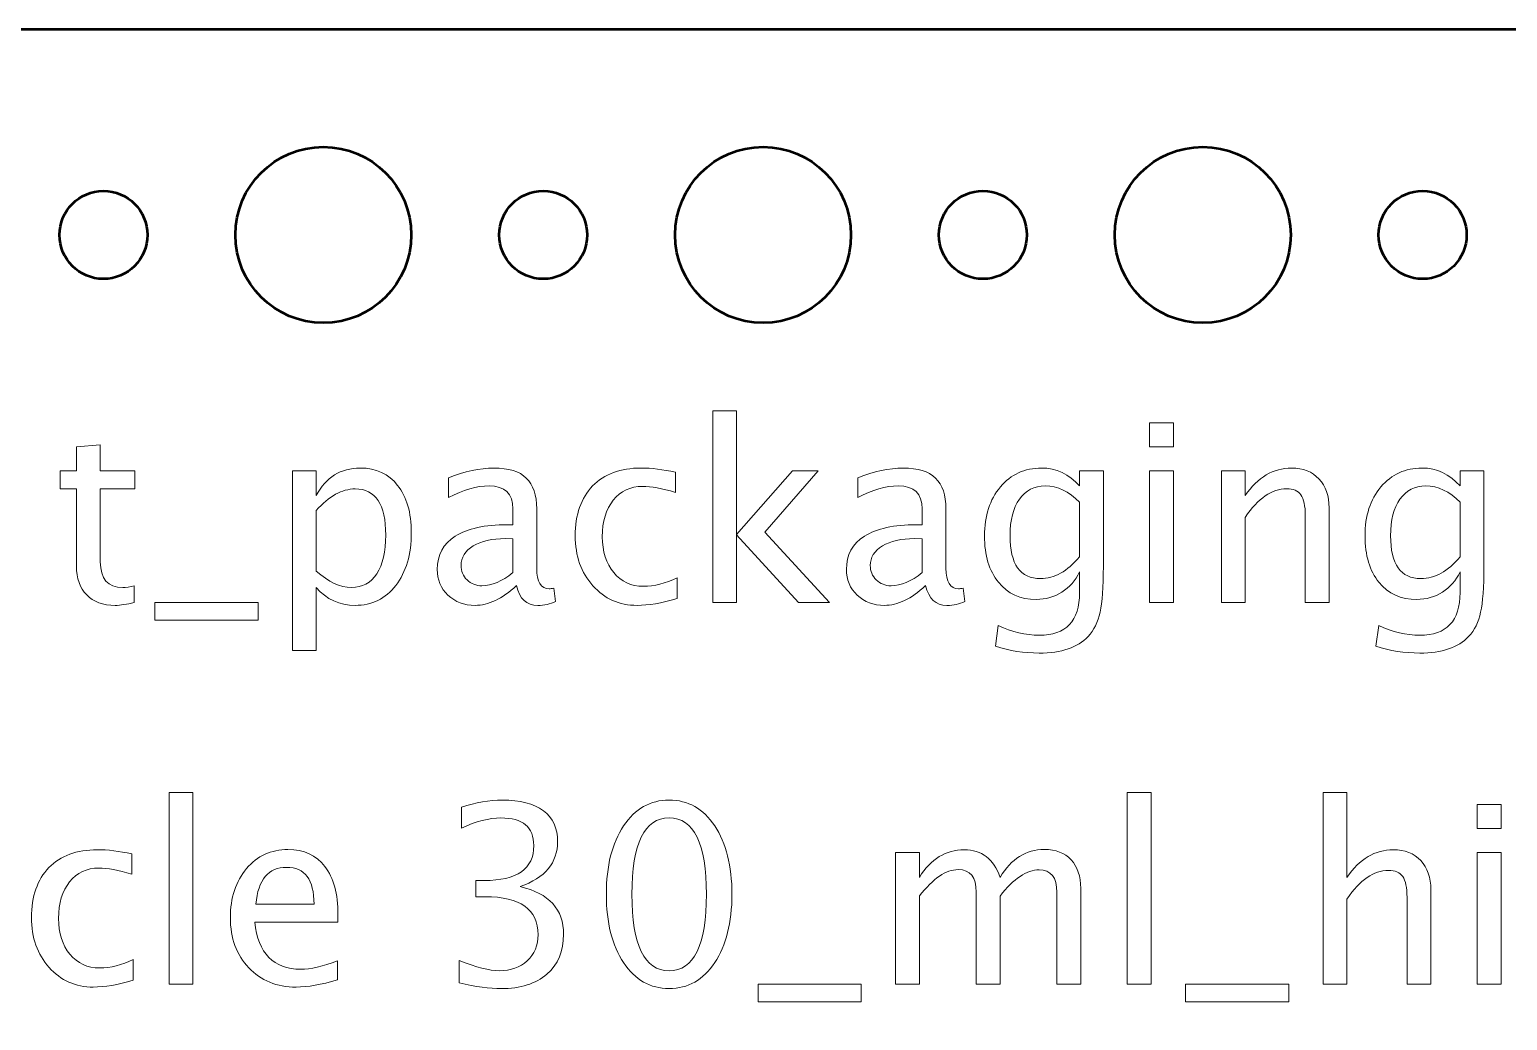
# Model space of a CAD drawing. Header units: centimetres. Extents: x -57 to 41, y -60 to 58.
# Drawn here: x -46.75 to -41.71, y 23.57 to 26.95 of the extents above; entities that cross this region are included whole.
import ezdxf

# ---------------------------------------------------------------- set-up
doc = ezdxf.new("R2010")
doc.units = ezdxf.units.CM
doc.header["$MEASUREMENT"] = 0
doc.layers.add('Layer 1', color=7, linetype='Continuous')

msp = doc.modelspace()

# ---------------------------------------------------------------- linework, layer by layer
at = {"layer": 'Layer 1', "lineweight": 53}
for points, knots in [([(-55.45, -2.45), (-55.45, -2.45), (-55.45, 26.45), (-55.45, 26.45), (-55.45, 26.45), (-55.45, 26.72614), (-55.22614, 26.95), (-54.95, 26.95), (-54.95, 26.95), (-54.95, 26.95), (-35.05, 26.95), (-35.05, 26.95), (-35.05, 26.95), (-34.77386, 26.95), (-34.55, 26.72614), (-34.55, 26.45), (-34.55, 26.45), (-34.55, 26.45), (-34.55, -2.45), (-34.55, -2.45), (-34.55, -2.45), (-34.55, -2.72614), (-34.77386, -2.95), (-35.05, -2.95), (-35.05, -2.95), (-35.05, -2.95), (-54.95, -2.95), (-54.95, -2.95), (-54.95, -2.95), (-55.22614, -2.95), (-55.45, -2.72614), (-55.45, -2.45)], [0, 0, 0, 0, 0.1111111, 0.1111111, 0.1111111, 0.1111111, 0.2222222, 0.2222222, 0.2222222, 0.2222222, 0.3333333, 0.3333333, 0.3333333, 0.3333333, 0.4444444, 0.4444444, 0.4444444, 0.4444444, 0.5555556, 0.5555556, 0.5555556, 0.5555556, 0.6666667, 0.6666667, 0.6666667, 0.6666667, 0.7777778, 0.7777778, 0.7777778, 0.7777778, 1, 1, 1, 1]), ([(-45.45, 26.25), (-45.45, 26.41569), (-45.58431, 26.55), (-45.75, 26.55), (-45.75, 26.55), (-45.91569, 26.55), (-46.05, 26.41569), (-46.05, 26.25), (-46.05, 26.25), (-46.05, 26.08431), (-45.91569, 25.95), (-45.75, 25.95), (-45.75, 25.95), (-45.58431, 25.95), (-45.45, 26.08431), (-45.45, 26.25)], [0, 0, 0, 0, 0.2, 0.2, 0.2, 0.2, 0.4, 0.4, 0.4, 0.4, 0.6, 0.6, 0.6, 0.6, 1, 1, 1, 1]), ([(-43.95, 26.25), (-43.95, 26.41569), (-44.08431, 26.55), (-44.25, 26.55), (-44.25, 26.55), (-44.41569, 26.55), (-44.55, 26.41569), (-44.55, 26.25), (-44.55, 26.25), (-44.55, 26.08431), (-44.41569, 25.95), (-44.25, 25.95), (-44.25, 25.95), (-44.08431, 25.95), (-43.95, 26.08431), (-43.95, 26.25)], [0, 0, 0, 0, 0.2, 0.2, 0.2, 0.2, 0.4, 0.4, 0.4, 0.4, 0.6, 0.6, 0.6, 0.6, 1, 1, 1, 1]), ([(-42.45, 26.25), (-42.45, 26.41569), (-42.58431, 26.55), (-42.75, 26.55), (-42.75, 26.55), (-42.91569, 26.55), (-43.05, 26.41569), (-43.05, 26.25), (-43.05, 26.25), (-43.05, 26.08431), (-42.91569, 25.95), (-42.75, 25.95), (-42.75, 25.95), (-42.58431, 25.95), (-42.45, 26.08431), (-42.45, 26.25)], [0, 0, 0, 0, 0.2, 0.2, 0.2, 0.2, 0.4, 0.4, 0.4, 0.4, 0.6, 0.6, 0.6, 0.6, 1, 1, 1, 1]), ([(-46.35, 26.25), (-46.35, 26.33284), (-46.41716, 26.4), (-46.5, 26.4), (-46.5, 26.4), (-46.58284, 26.4), (-46.65, 26.33284), (-46.65, 26.25), (-46.65, 26.25), (-46.65, 26.16716), (-46.58284, 26.1), (-46.5, 26.1), (-46.5, 26.1), (-46.41716, 26.1), (-46.35, 26.16716), (-46.35, 26.25)], [0, 0, 0, 0, 0.2, 0.2, 0.2, 0.2, 0.4, 0.4, 0.4, 0.4, 0.6, 0.6, 0.6, 0.6, 1, 1, 1, 1]), ([(-44.85, 26.25), (-44.85, 26.33284), (-44.91716, 26.4), (-45, 26.4), (-45, 26.4), (-45.08284, 26.4), (-45.15, 26.33284), (-45.15, 26.25), (-45.15, 26.25), (-45.15, 26.16716), (-45.08284, 26.1), (-45, 26.1), (-45, 26.1), (-44.91716, 26.1), (-44.85, 26.16716), (-44.85, 26.25)], [0, 0, 0, 0, 0.2, 0.2, 0.2, 0.2, 0.4, 0.4, 0.4, 0.4, 0.6, 0.6, 0.6, 0.6, 1, 1, 1, 1]), ([(-43.35, 26.25), (-43.35, 26.33284), (-43.41716, 26.4), (-43.5, 26.4), (-43.5, 26.4), (-43.58284, 26.4), (-43.65, 26.33284), (-43.65, 26.25), (-43.65, 26.25), (-43.65, 26.16716), (-43.58284, 26.1), (-43.5, 26.1), (-43.5, 26.1), (-43.41716, 26.1), (-43.35, 26.16716), (-43.35, 26.25)], [0, 0, 0, 0, 0.2, 0.2, 0.2, 0.2, 0.4, 0.4, 0.4, 0.4, 0.6, 0.6, 0.6, 0.6, 1, 1, 1, 1]), ([(-41.85, 26.25), (-41.85, 26.33284), (-41.91716, 26.4), (-42, 26.4), (-42, 26.4), (-42.08284, 26.4), (-42.15, 26.33284), (-42.15, 26.25), (-42.15, 26.25), (-42.15, 26.16716), (-42.08284, 26.1), (-42, 26.1), (-42, 26.1), (-41.91716, 26.1), (-41.85, 26.16716), (-41.85, 26.25)], [0, 0, 0, 0, 0.2, 0.2, 0.2, 0.2, 0.4, 0.4, 0.4, 0.4, 0.6, 0.6, 0.6, 0.6, 1, 1, 1, 1])]:
    msp.add_open_spline(points, degree=3, knots=knots, dxfattribs=at)
at = {"layer": 'Layer 1', "color": 5, "lineweight": 9}
for points, knots in [([(-44.42144, 24.99732), (-44.42144, 24.99732), (-44.42144, 25.6501), (-44.42144, 25.6501), (-44.42144, 25.6501), (-44.42144, 25.6501), (-44.34016, 25.6501), (-44.34016, 25.6501), (-44.34016, 25.6501), (-44.34016, 25.6501), (-44.34016, 25.22832), (-44.34016, 25.22832), (-44.34016, 25.22832), (-44.34016, 25.22832), (-44.14966, 25.44606), (-44.14966, 25.44606), (-44.14966, 25.44606), (-44.14966, 25.44606), (-44.06189, 25.44606), (-44.06189, 25.44606), (-44.06189, 25.44606), (-44.06189, 25.44606), (-44.24392, 25.23665), (-44.24392, 25.23665), (-44.24392, 25.23665), (-44.24392, 25.23665), (-44.02379, 24.99732), (-44.02379, 24.99732), (-44.02379, 24.99732), (-44.02379, 24.99732), (-44.12849, 24.99732), (-44.12849, 24.99732), (-44.12849, 24.99732), (-44.12849, 24.99732), (-44.34016, 25.22747), (-44.34016, 25.22747), (-44.34016, 25.22747), (-44.34016, 25.22747), (-44.34016, 24.99732), (-44.34016, 24.99732), (-44.34016, 24.99732), (-44.34016, 24.99732), (-44.42144, 24.99732), (-44.42144, 24.99732)], [0, 0, 0, 0, 0.0833333, 0.0833333, 0.0833333, 0.0833333, 0.1666667, 0.1666667, 0.1666667, 0.1666667, 0.25, 0.25, 0.25, 0.25, 0.3333333, 0.3333333, 0.3333333, 0.3333333, 0.4166667, 0.4166667, 0.4166667, 0.4166667, 0.5, 0.5, 0.5, 0.5, 0.5833333, 0.5833333, 0.5833333, 0.5833333, 0.6666667, 0.6666667, 0.6666667, 0.6666667, 0.75, 0.75, 0.75, 0.75, 0.8333333, 0.8333333, 0.8333333, 0.8333333, 1, 1, 1, 1]), ([(-42.93116, 25.52818), (-42.93116, 25.52818), (-42.93116, 25.60946), (-42.93116, 25.60946), (-42.93116, 25.60946), (-42.93116, 25.60946), (-42.84988, 25.60946), (-42.84988, 25.60946), (-42.84988, 25.60946), (-42.84988, 25.60946), (-42.84988, 25.52818), (-42.84988, 25.52818), (-42.84988, 25.52818), (-42.84988, 25.52818), (-42.93116, 25.52818), (-42.93116, 25.52818)], [0, 0, 0, 0, 0.2, 0.2, 0.2, 0.2, 0.4, 0.4, 0.4, 0.4, 0.6, 0.6, 0.6, 0.6, 1, 1, 1, 1]), ([(-46.39475, 24.99746), (-46.41987, 24.99055), (-46.44174, 24.98716), (-46.46022, 24.98716), (-46.46022, 24.98716), (-46.50171, 24.98716), (-46.53403, 24.99901), (-46.55717, 25.02272), (-46.55717, 25.02272), (-46.58045, 25.04643), (-46.59202, 25.07931), (-46.59202, 25.1215), (-46.59202, 25.1215), (-46.59202, 25.1215), (-46.59202, 25.38509), (-46.59202, 25.38509), (-46.59202, 25.38509), (-46.59202, 25.38509), (-46.64819, 25.38509), (-46.64819, 25.38509), (-46.64819, 25.38509), (-46.64819, 25.38509), (-46.64819, 25.44606), (-46.64819, 25.44606), (-46.64819, 25.44606), (-46.64819, 25.44606), (-46.59202, 25.44606), (-46.59202, 25.44606), (-46.59202, 25.44606), (-46.59202, 25.44606), (-46.59202, 25.52719), (-46.59202, 25.52719), (-46.59202, 25.52719), (-46.59202, 25.52719), (-46.51074, 25.53496), (-46.51074, 25.53496), (-46.51074, 25.53496), (-46.51074, 25.53496), (-46.51074, 25.44606), (-46.51074, 25.44606), (-46.51074, 25.44606), (-46.51074, 25.44606), (-46.39306, 25.44606), (-46.39306, 25.44606), (-46.39306, 25.44606), (-46.39306, 25.44606), (-46.39306, 25.38509), (-46.39306, 25.38509), (-46.39306, 25.38509), (-46.39306, 25.38509), (-46.51074, 25.38509), (-46.51074, 25.38509), (-46.51074, 25.38509), (-46.51074, 25.38509), (-46.51074, 25.13617), (-46.51074, 25.13617), (-46.51074, 25.13617), (-46.51074, 25.07747), (-46.4852, 25.04812), (-46.43426, 25.04812), (-46.43426, 25.04812), (-46.42339, 25.04812), (-46.41027, 25.04995), (-46.39475, 25.05348), (-46.39475, 25.05348), (-46.39475, 25.05348), (-46.39475, 24.99746), (-46.39475, 24.99746)], [0, 0, 0, 0, 0.0555556, 0.0555556, 0.0555556, 0.0555556, 0.1111111, 0.1111111, 0.1111111, 0.1111111, 0.1666667, 0.1666667, 0.1666667, 0.1666667, 0.2222222, 0.2222222, 0.2222222, 0.2222222, 0.2777778, 0.2777778, 0.2777778, 0.2777778, 0.3333333, 0.3333333, 0.3333333, 0.3333333, 0.3888889, 0.3888889, 0.3888889, 0.3888889, 0.4444444, 0.4444444, 0.4444444, 0.4444444, 0.5, 0.5, 0.5, 0.5, 0.5555556, 0.5555556, 0.5555556, 0.5555556, 0.6111111, 0.6111111, 0.6111111, 0.6111111, 0.6666667, 0.6666667, 0.6666667, 0.6666667, 0.7222222, 0.7222222, 0.7222222, 0.7222222, 0.7777778, 0.7777778, 0.7777778, 0.7777778, 0.8333333, 0.8333333, 0.8333333, 0.8333333, 0.8888889, 0.8888889, 0.8888889, 0.8888889, 1, 1, 1, 1]), ([(-45.85542, 24.83391), (-45.85542, 24.83391), (-45.85542, 25.44606), (-45.85542, 25.44606), (-45.85542, 25.44606), (-45.85542, 25.44606), (-45.77414, 25.44606), (-45.77414, 25.44606), (-45.77414, 25.44606), (-45.77414, 25.44606), (-45.77414, 25.36125), (-45.77414, 25.36125), (-45.77414, 25.36125), (-45.74084, 25.42404), (-45.69074, 25.45537), (-45.624, 25.45537), (-45.624, 25.45537), (-45.56995, 25.45537), (-45.52748, 25.43575), (-45.49643, 25.39638), (-45.49643, 25.39638), (-45.46539, 25.35701), (-45.44986, 25.30325), (-45.44986, 25.23509), (-45.44986, 25.23509), (-45.44986, 25.16087), (-45.4675, 25.1009), (-45.50264, 25.05546), (-45.50264, 25.05546), (-45.53778, 25.00988), (-45.58406, 24.98716), (-45.64135, 24.98716), (-45.64135, 24.98716), (-45.69455, 24.98716), (-45.73886, 25.00748), (-45.77414, 25.04826), (-45.77414, 25.04826), (-45.77414, 25.04826), (-45.77414, 24.83391), (-45.77414, 24.83391), (-45.77414, 24.83391), (-45.77414, 24.83391), (-45.85542, 24.83391), (-45.85542, 24.83391)], [0, 0, 0, 0, 0.0833333, 0.0833333, 0.0833333, 0.0833333, 0.1666667, 0.1666667, 0.1666667, 0.1666667, 0.25, 0.25, 0.25, 0.25, 0.3333333, 0.3333333, 0.3333333, 0.3333333, 0.4166667, 0.4166667, 0.4166667, 0.4166667, 0.5, 0.5, 0.5, 0.5, 0.5833333, 0.5833333, 0.5833333, 0.5833333, 0.6666667, 0.6666667, 0.6666667, 0.6666667, 0.75, 0.75, 0.75, 0.75, 0.8333333, 0.8333333, 0.8333333, 0.8333333, 1, 1, 1, 1]), ([(-45.0913, 25.05447), (-45.14012, 25.0096), (-45.18711, 24.98716), (-45.23227, 24.98716), (-45.23227, 24.98716), (-45.26938, 24.98716), (-45.30028, 24.99873), (-45.3247, 25.02201), (-45.3247, 25.02201), (-45.34925, 25.0453), (-45.36153, 25.07465), (-45.36153, 25.11007), (-45.36153, 25.11007), (-45.36153, 25.15903), (-45.34092, 25.19671), (-45.29972, 25.22296), (-45.29972, 25.22296), (-45.25851, 25.2492), (-45.19939, 25.26233), (-45.12234, 25.26233), (-45.12234, 25.26233), (-45.12234, 25.26233), (-45.10329, 25.26233), (-45.10329, 25.26233), (-45.10329, 25.26233), (-45.10329, 25.26233), (-45.10329, 25.31637), (-45.10329, 25.31637), (-45.10329, 25.31637), (-45.10329, 25.36844), (-45.13039, 25.39441), (-45.18471, 25.39441), (-45.18471, 25.39441), (-45.22676, 25.39441), (-45.27277, 25.38114), (-45.32258, 25.35461), (-45.32258, 25.35461), (-45.32258, 25.35461), (-45.32258, 25.4215), (-45.32258, 25.4215), (-45.32258, 25.4215), (-45.26783, 25.44408), (-45.21618, 25.45537), (-45.16778, 25.45537), (-45.16778, 25.45537), (-45.11797, 25.45537), (-45.08114, 25.44408), (-45.05757, 25.42136), (-45.05757, 25.42136), (-45.03387, 25.39864), (-45.02201, 25.36365), (-45.02201, 25.31637), (-45.02201, 25.31637), (-45.02201, 25.31637), (-45.02201, 25.1136), (-45.02201, 25.1136), (-45.02201, 25.1136), (-45.02201, 25.06717), (-45.00776, 25.04389), (-44.97911, 25.04389), (-44.97911, 25.04389), (-44.97559, 25.04389), (-44.97036, 25.04445), (-44.96345, 25.04558), (-44.96345, 25.04558), (-44.96345, 25.04558), (-44.95766, 25.00042), (-44.95766, 25.00042), (-44.95766, 25.00042), (-44.97615, 24.99153), (-44.99647, 24.98716), (-45.01877, 24.98716), (-45.01877, 24.98716), (-45.05673, 24.98716), (-45.08086, 25.0096), (-45.0913, 25.05447)], [0, 0, 0, 0, 0.05, 0.05, 0.05, 0.05, 0.1, 0.1, 0.1, 0.1, 0.15, 0.15, 0.15, 0.15, 0.2, 0.2, 0.2, 0.2, 0.25, 0.25, 0.25, 0.25, 0.3, 0.3, 0.3, 0.3, 0.35, 0.35, 0.35, 0.35, 0.4, 0.4, 0.4, 0.4, 0.45, 0.45, 0.45, 0.45, 0.5, 0.5, 0.5, 0.5, 0.55, 0.55, 0.55, 0.55, 0.6, 0.6, 0.6, 0.6, 0.65, 0.65, 0.65, 0.65, 0.7, 0.7, 0.7, 0.7, 0.75, 0.75, 0.75, 0.75, 0.8, 0.8, 0.8, 0.8, 0.85, 0.85, 0.85, 0.85, 0.9, 0.9, 0.9, 0.9, 1, 1, 1, 1]), ([(-44.54351, 25.01087), (-44.59614, 24.99506), (-44.64158, 24.98716), (-44.67982, 24.98716), (-44.67982, 24.98716), (-44.7405, 24.98716), (-44.79073, 25.0096), (-44.83067, 25.05433), (-44.83067, 25.05433), (-44.8706, 25.0992), (-44.89064, 25.15579), (-44.89064, 25.22395), (-44.89064, 25.22395), (-44.89064, 25.29676), (-44.87088, 25.35363), (-44.83137, 25.39427), (-44.83137, 25.39427), (-44.79186, 25.43505), (-44.73669, 25.45537), (-44.66585, 25.45537), (-44.66585, 25.45537), (-44.63099, 25.45537), (-44.59177, 25.45057), (-44.54859, 25.44098), (-44.54859, 25.44098), (-44.54859, 25.44098), (-44.54859, 25.37239), (-44.54859, 25.37239), (-44.54859, 25.37239), (-44.59445, 25.38594), (-44.63184, 25.39271), (-44.66063, 25.39271), (-44.66063, 25.39271), (-44.7024, 25.39271), (-44.73584, 25.37705), (-44.76082, 25.34587), (-44.76082, 25.34587), (-44.78579, 25.31468), (-44.79835, 25.27305), (-44.79835, 25.22112), (-44.79835, 25.22112), (-44.79835, 25.17075), (-44.78537, 25.13011), (-44.75955, 25.09892), (-44.75955, 25.09892), (-44.73372, 25.06788), (-44.7, 25.05235), (-44.65809, 25.05235), (-44.65809, 25.05235), (-44.62098, 25.05235), (-44.58288, 25.06195), (-44.54351, 25.08114), (-44.54351, 25.08114), (-44.54351, 25.08114), (-44.54351, 25.01087), (-44.54351, 25.01087)], [0, 0, 0, 0, 0.0666667, 0.0666667, 0.0666667, 0.0666667, 0.1333333, 0.1333333, 0.1333333, 0.1333333, 0.2, 0.2, 0.2, 0.2, 0.2666667, 0.2666667, 0.2666667, 0.2666667, 0.3333333, 0.3333333, 0.3333333, 0.3333333, 0.4, 0.4, 0.4, 0.4, 0.4666667, 0.4666667, 0.4666667, 0.4666667, 0.5333333, 0.5333333, 0.5333333, 0.5333333, 0.6, 0.6, 0.6, 0.6, 0.6666667, 0.6666667, 0.6666667, 0.6666667, 0.7333333, 0.7333333, 0.7333333, 0.7333333, 0.8, 0.8, 0.8, 0.8, 0.8666667, 0.8666667, 0.8666667, 0.8666667, 1, 1, 1, 1]), ([(-43.69528, 25.05447), (-43.7441, 25.0096), (-43.79109, 24.98716), (-43.83625, 24.98716), (-43.83625, 24.98716), (-43.87336, 24.98716), (-43.90426, 24.99873), (-43.92868, 25.02201), (-43.92868, 25.02201), (-43.95323, 25.0453), (-43.96551, 25.07465), (-43.96551, 25.11007), (-43.96551, 25.11007), (-43.96551, 25.15903), (-43.9449, 25.19671), (-43.9037, 25.22296), (-43.9037, 25.22296), (-43.86249, 25.2492), (-43.80337, 25.26233), (-43.72632, 25.26233), (-43.72632, 25.26233), (-43.72632, 25.26233), (-43.70727, 25.26233), (-43.70727, 25.26233), (-43.70727, 25.26233), (-43.70727, 25.26233), (-43.70727, 25.31637), (-43.70727, 25.31637), (-43.70727, 25.31637), (-43.70727, 25.36844), (-43.73437, 25.39441), (-43.78869, 25.39441), (-43.78869, 25.39441), (-43.83074, 25.39441), (-43.87675, 25.38114), (-43.92656, 25.35461), (-43.92656, 25.35461), (-43.92656, 25.35461), (-43.92656, 25.4215), (-43.92656, 25.4215), (-43.92656, 25.4215), (-43.87181, 25.44408), (-43.82016, 25.45537), (-43.77176, 25.45537), (-43.77176, 25.45537), (-43.72195, 25.45537), (-43.68512, 25.44408), (-43.66155, 25.42136), (-43.66155, 25.42136), (-43.63785, 25.39864), (-43.62599, 25.36365), (-43.62599, 25.31637), (-43.62599, 25.31637), (-43.62599, 25.31637), (-43.62599, 25.1136), (-43.62599, 25.1136), (-43.62599, 25.1136), (-43.62599, 25.06717), (-43.61174, 25.04389), (-43.58309, 25.04389), (-43.58309, 25.04389), (-43.57957, 25.04389), (-43.57434, 25.04445), (-43.56743, 25.04558), (-43.56743, 25.04558), (-43.56743, 25.04558), (-43.56164, 25.00042), (-43.56164, 25.00042), (-43.56164, 25.00042), (-43.58013, 24.99153), (-43.60045, 24.98716), (-43.62275, 24.98716), (-43.62275, 24.98716), (-43.66071, 24.98716), (-43.68484, 25.0096), (-43.69528, 25.05447)], [0, 0, 0, 0, 0.05, 0.05, 0.05, 0.05, 0.1, 0.1, 0.1, 0.1, 0.15, 0.15, 0.15, 0.15, 0.2, 0.2, 0.2, 0.2, 0.25, 0.25, 0.25, 0.25, 0.3, 0.3, 0.3, 0.3, 0.35, 0.35, 0.35, 0.35, 0.4, 0.4, 0.4, 0.4, 0.45, 0.45, 0.45, 0.45, 0.5, 0.5, 0.5, 0.5, 0.55, 0.55, 0.55, 0.55, 0.6, 0.6, 0.6, 0.6, 0.65, 0.65, 0.65, 0.65, 0.7, 0.7, 0.7, 0.7, 0.75, 0.75, 0.75, 0.75, 0.8, 0.8, 0.8, 0.8, 0.85, 0.85, 0.85, 0.85, 0.9, 0.9, 0.9, 0.9, 1, 1, 1, 1]), ([(-43.45737, 24.84831), (-43.45737, 24.84831), (-43.44777, 24.91858), (-43.44777, 24.91858), (-43.44777, 24.91858), (-43.40064, 24.89657), (-43.35393, 24.88556), (-43.30779, 24.88556), (-43.30779, 24.88556), (-43.21621, 24.88556), (-43.17035, 24.9341), (-43.17035, 25.03105), (-43.17035, 25.03105), (-43.17035, 25.03105), (-43.17035, 25.1016), (-43.17035, 25.1016), (-43.17035, 25.1016), (-43.18446, 25.07183), (-43.20449, 25.04883), (-43.2306, 25.03232), (-43.2306, 25.03232), (-43.25671, 25.01581), (-43.28577, 25.00748), (-43.31781, 25.00748), (-43.31781, 25.00748), (-43.37213, 25.00748), (-43.41517, 25.02695), (-43.44692, 25.0659), (-43.44692, 25.0659), (-43.47867, 25.10485), (-43.49462, 25.15762), (-43.49462, 25.22423), (-43.49462, 25.22423), (-43.49462, 25.29238), (-43.47656, 25.34798), (-43.44043, 25.39102), (-43.44043, 25.39102), (-43.40417, 25.43392), (-43.35746, 25.45537), (-43.30003, 25.45537), (-43.30003, 25.45537), (-43.24979, 25.45537), (-43.20647, 25.43505), (-43.17035, 25.39427), (-43.17035, 25.39427), (-43.17035, 25.39427), (-43.17035, 25.44606), (-43.17035, 25.44606), (-43.17035, 25.44606), (-43.17035, 25.44606), (-43.08906, 25.44606), (-43.08906, 25.44606), (-43.08906, 25.44606), (-43.08906, 25.44606), (-43.08906, 25.1198), (-43.08906, 25.1198), (-43.08906, 25.1198), (-43.08906, 25.04967), (-43.09273, 24.99774), (-43.10007, 24.96402), (-43.10007, 24.96402), (-43.10727, 24.93029), (-43.1211, 24.90263), (-43.14114, 24.88119), (-43.14114, 24.88119), (-43.1767, 24.84351), (-43.23229, 24.8246), (-43.30779, 24.8246), (-43.30779, 24.8246), (-43.35958, 24.8246), (-43.40939, 24.8325), (-43.45737, 24.84831)], [0, 0, 0, 0, 0.0526316, 0.0526316, 0.0526316, 0.0526316, 0.1052632, 0.1052632, 0.1052632, 0.1052632, 0.1578947, 0.1578947, 0.1578947, 0.1578947, 0.2105263, 0.2105263, 0.2105263, 0.2105263, 0.2631579, 0.2631579, 0.2631579, 0.2631579, 0.3157895, 0.3157895, 0.3157895, 0.3157895, 0.3684211, 0.3684211, 0.3684211, 0.3684211, 0.4210526, 0.4210526, 0.4210526, 0.4210526, 0.4736842, 0.4736842, 0.4736842, 0.4736842, 0.5263158, 0.5263158, 0.5263158, 0.5263158, 0.5789474, 0.5789474, 0.5789474, 0.5789474, 0.6315789, 0.6315789, 0.6315789, 0.6315789, 0.6842105, 0.6842105, 0.6842105, 0.6842105, 0.7368421, 0.7368421, 0.7368421, 0.7368421, 0.7894737, 0.7894737, 0.7894737, 0.7894737, 0.8421053, 0.8421053, 0.8421053, 0.8421053, 0.8947368, 0.8947368, 0.8947368, 0.8947368, 1, 1, 1, 1]), ([(-42.93116, 24.99732), (-42.93116, 24.99732), (-42.93116, 25.44606), (-42.93116, 25.44606), (-42.93116, 25.44606), (-42.93116, 25.44606), (-42.84988, 25.44606), (-42.84988, 25.44606), (-42.84988, 25.44606), (-42.84988, 25.44606), (-42.84988, 24.99732), (-42.84988, 24.99732), (-42.84988, 24.99732), (-42.84988, 24.99732), (-42.93116, 24.99732), (-42.93116, 24.99732)], [0, 0, 0, 0, 0.2, 0.2, 0.2, 0.2, 0.4, 0.4, 0.4, 0.4, 0.6, 0.6, 0.6, 0.6, 1, 1, 1, 1]), ([(-42.68647, 24.99732), (-42.68647, 24.99732), (-42.68647, 25.44606), (-42.68647, 25.44606), (-42.68647, 25.44606), (-42.68647, 25.44606), (-42.60519, 25.44606), (-42.60519, 25.44606), (-42.60519, 25.44606), (-42.60519, 25.44606), (-42.60519, 25.36125), (-42.60519, 25.36125), (-42.60519, 25.36125), (-42.56215, 25.42404), (-42.50937, 25.45537), (-42.447, 25.45537), (-42.447, 25.45537), (-42.40777, 25.45537), (-42.37659, 25.44309), (-42.35359, 25.4184), (-42.35359, 25.4184), (-42.33059, 25.39384), (-42.31901, 25.36068), (-42.31901, 25.3192), (-42.31901, 25.3192), (-42.31901, 25.3192), (-42.31901, 24.99732), (-42.31901, 24.99732), (-42.31901, 24.99732), (-42.31901, 24.99732), (-42.4003, 24.99732), (-42.4003, 24.99732), (-42.4003, 24.99732), (-42.4003, 24.99732), (-42.4003, 25.29267), (-42.4003, 25.29267), (-42.4003, 25.29267), (-42.4003, 25.32597), (-42.40523, 25.34968), (-42.41497, 25.36379), (-42.41497, 25.36379), (-42.42485, 25.37804), (-42.44108, 25.38509), (-42.4638, 25.38509), (-42.4638, 25.38509), (-42.51375, 25.38509), (-42.56088, 25.3525), (-42.60519, 25.2873), (-42.60519, 25.2873), (-42.60519, 25.2873), (-42.60519, 24.99732), (-42.60519, 24.99732), (-42.60519, 24.99732), (-42.60519, 24.99732), (-42.68647, 24.99732), (-42.68647, 24.99732)], [0, 0, 0, 0, 0.0666667, 0.0666667, 0.0666667, 0.0666667, 0.1333333, 0.1333333, 0.1333333, 0.1333333, 0.2, 0.2, 0.2, 0.2, 0.2666667, 0.2666667, 0.2666667, 0.2666667, 0.3333333, 0.3333333, 0.3333333, 0.3333333, 0.4, 0.4, 0.4, 0.4, 0.4666667, 0.4666667, 0.4666667, 0.4666667, 0.5333333, 0.5333333, 0.5333333, 0.5333333, 0.6, 0.6, 0.6, 0.6, 0.6666667, 0.6666667, 0.6666667, 0.6666667, 0.7333333, 0.7333333, 0.7333333, 0.7333333, 0.8, 0.8, 0.8, 0.8, 0.8666667, 0.8666667, 0.8666667, 0.8666667, 1, 1, 1, 1]), ([(-42.15928, 24.84831), (-42.15928, 24.84831), (-42.14968, 24.91858), (-42.14968, 24.91858), (-42.14968, 24.91858), (-42.10255, 24.89657), (-42.05584, 24.88556), (-42.0097, 24.88556), (-42.0097, 24.88556), (-41.91812, 24.88556), (-41.87226, 24.9341), (-41.87226, 25.03105), (-41.87226, 25.03105), (-41.87226, 25.03105), (-41.87226, 25.1016), (-41.87226, 25.1016), (-41.87226, 25.1016), (-41.88637, 25.07183), (-41.9064, 25.04883), (-41.93251, 25.03232), (-41.93251, 25.03232), (-41.95862, 25.01581), (-41.98768, 25.00748), (-42.01972, 25.00748), (-42.01972, 25.00748), (-42.07404, 25.00748), (-42.11708, 25.02695), (-42.14883, 25.0659), (-42.14883, 25.0659), (-42.18058, 25.10485), (-42.19653, 25.15762), (-42.19653, 25.22423), (-42.19653, 25.22423), (-42.19653, 25.29238), (-42.17847, 25.34798), (-42.14234, 25.39102), (-42.14234, 25.39102), (-42.10608, 25.43392), (-42.05937, 25.45537), (-42.00194, 25.45537), (-42.00194, 25.45537), (-41.9517, 25.45537), (-41.90838, 25.43505), (-41.87226, 25.39427), (-41.87226, 25.39427), (-41.87226, 25.39427), (-41.87226, 25.44606), (-41.87226, 25.44606), (-41.87226, 25.44606), (-41.87226, 25.44606), (-41.79097, 25.44606), (-41.79097, 25.44606), (-41.79097, 25.44606), (-41.79097, 25.44606), (-41.79097, 25.1198), (-41.79097, 25.1198), (-41.79097, 25.1198), (-41.79097, 25.04967), (-41.79464, 24.99774), (-41.80198, 24.96402), (-41.80198, 24.96402), (-41.80918, 24.93029), (-41.82301, 24.90263), (-41.84305, 24.88119), (-41.84305, 24.88119), (-41.87861, 24.84351), (-41.9342, 24.8246), (-42.0097, 24.8246), (-42.0097, 24.8246), (-42.06149, 24.8246), (-42.1113, 24.8325), (-42.15928, 24.84831)], [0, 0, 0, 0, 0.0526316, 0.0526316, 0.0526316, 0.0526316, 0.1052632, 0.1052632, 0.1052632, 0.1052632, 0.1578947, 0.1578947, 0.1578947, 0.1578947, 0.2105263, 0.2105263, 0.2105263, 0.2105263, 0.2631579, 0.2631579, 0.2631579, 0.2631579, 0.3157895, 0.3157895, 0.3157895, 0.3157895, 0.3684211, 0.3684211, 0.3684211, 0.3684211, 0.4210526, 0.4210526, 0.4210526, 0.4210526, 0.4736842, 0.4736842, 0.4736842, 0.4736842, 0.5263158, 0.5263158, 0.5263158, 0.5263158, 0.5789474, 0.5789474, 0.5789474, 0.5789474, 0.6315789, 0.6315789, 0.6315789, 0.6315789, 0.6842105, 0.6842105, 0.6842105, 0.6842105, 0.7368421, 0.7368421, 0.7368421, 0.7368421, 0.7894737, 0.7894737, 0.7894737, 0.7894737, 0.8421053, 0.8421053, 0.8421053, 0.8421053, 0.8947368, 0.8947368, 0.8947368, 0.8947368, 1, 1, 1, 1]), ([(-45.77414, 25.10428), (-45.73223, 25.06689), (-45.69229, 25.04812), (-45.65434, 25.04812), (-45.65434, 25.04812), (-45.61694, 25.04812), (-45.58801, 25.06378), (-45.56769, 25.09497), (-45.56769, 25.09497), (-45.54723, 25.12615), (-45.53707, 25.17004), (-45.53707, 25.22677), (-45.53707, 25.22677), (-45.53707, 25.33175), (-45.57179, 25.38425), (-45.64121, 25.38425), (-45.64121, 25.38425), (-45.68665, 25.38425), (-45.73096, 25.35969), (-45.77414, 25.31045), (-45.77414, 25.31045), (-45.77414, 25.31045), (-45.77414, 25.10428), (-45.77414, 25.10428)], [0, 0, 0, 0, 0.1428571, 0.1428571, 0.1428571, 0.1428571, 0.2857143, 0.2857143, 0.2857143, 0.2857143, 0.4285714, 0.4285714, 0.4285714, 0.4285714, 0.5714286, 0.5714286, 0.5714286, 0.5714286, 0.7142857, 0.7142857, 0.7142857, 0.7142857, 1, 1, 1, 1]), ([(-43.17035, 25.15254), (-43.17035, 25.15254), (-43.17035, 25.33867), (-43.17035, 25.33867), (-43.17035, 25.33867), (-43.20619, 25.37578), (-43.24528, 25.39441), (-43.28747, 25.39441), (-43.28747, 25.39441), (-43.325, 25.39441), (-43.35435, 25.37945), (-43.37552, 25.34939), (-43.37552, 25.34939), (-43.39683, 25.31948), (-43.40741, 25.27785), (-43.40741, 25.22479), (-43.40741, 25.22479), (-43.40741, 25.12728), (-43.37284, 25.0786), (-43.30355, 25.0786), (-43.30355, 25.0786), (-43.25642, 25.0786), (-43.21197, 25.10329), (-43.17035, 25.15254)], [0, 0, 0, 0, 0.1428571, 0.1428571, 0.1428571, 0.1428571, 0.2857143, 0.2857143, 0.2857143, 0.2857143, 0.4285714, 0.4285714, 0.4285714, 0.4285714, 0.5714286, 0.5714286, 0.5714286, 0.5714286, 0.7142857, 0.7142857, 0.7142857, 0.7142857, 1, 1, 1, 1]), ([(-41.87226, 25.15254), (-41.87226, 25.15254), (-41.87226, 25.33867), (-41.87226, 25.33867), (-41.87226, 25.33867), (-41.9081, 25.37578), (-41.94719, 25.39441), (-41.98938, 25.39441), (-41.98938, 25.39441), (-42.02691, 25.39441), (-42.05626, 25.37945), (-42.07743, 25.34939), (-42.07743, 25.34939), (-42.09874, 25.31948), (-42.10932, 25.27785), (-42.10932, 25.22479), (-42.10932, 25.22479), (-42.10932, 25.12728), (-42.07475, 25.0786), (-42.00546, 25.0786), (-42.00546, 25.0786), (-41.95833, 25.0786), (-41.91388, 25.10329), (-41.87226, 25.15254)], [0, 0, 0, 0, 0.1428571, 0.1428571, 0.1428571, 0.1428571, 0.2857143, 0.2857143, 0.2857143, 0.2857143, 0.4285714, 0.4285714, 0.4285714, 0.4285714, 0.5714286, 0.5714286, 0.5714286, 0.5714286, 0.7142857, 0.7142857, 0.7142857, 0.7142857, 1, 1, 1, 1]), ([(-45.10329, 25.09878), (-45.10329, 25.09878), (-45.10329, 25.21407), (-45.10329, 25.21407), (-45.10329, 25.21407), (-45.10329, 25.21407), (-45.1294, 25.21491), (-45.1294, 25.21491), (-45.1294, 25.21491), (-45.17455, 25.21491), (-45.21096, 25.20659), (-45.23876, 25.18994), (-45.23876, 25.18994), (-45.26642, 25.17315), (-45.28025, 25.15099), (-45.28025, 25.12333), (-45.28025, 25.12333), (-45.28025, 25.104), (-45.27333, 25.08763), (-45.25964, 25.07423), (-45.25964, 25.07423), (-45.24581, 25.06082), (-45.22902, 25.05405), (-45.20913, 25.05405), (-45.20913, 25.05405), (-45.17526, 25.05405), (-45.13998, 25.069), (-45.10329, 25.09878)], [0, 0, 0, 0, 0.125, 0.125, 0.125, 0.125, 0.25, 0.25, 0.25, 0.25, 0.375, 0.375, 0.375, 0.375, 0.5, 0.5, 0.5, 0.5, 0.625, 0.625, 0.625, 0.625, 0.75, 0.75, 0.75, 0.75, 1, 1, 1, 1]), ([(-43.70727, 25.09878), (-43.70727, 25.09878), (-43.70727, 25.21407), (-43.70727, 25.21407), (-43.70727, 25.21407), (-43.70727, 25.21407), (-43.73338, 25.21491), (-43.73338, 25.21491), (-43.73338, 25.21491), (-43.77853, 25.21491), (-43.81494, 25.20659), (-43.84274, 25.18994), (-43.84274, 25.18994), (-43.8704, 25.17315), (-43.88423, 25.15099), (-43.88423, 25.12333), (-43.88423, 25.12333), (-43.88423, 25.104), (-43.87731, 25.08763), (-43.86362, 25.07423), (-43.86362, 25.07423), (-43.84979, 25.06082), (-43.833, 25.05405), (-43.81311, 25.05405), (-43.81311, 25.05405), (-43.77924, 25.05405), (-43.74396, 25.069), (-43.70727, 25.09878)], [0, 0, 0, 0, 0.125, 0.125, 0.125, 0.125, 0.25, 0.25, 0.25, 0.25, 0.375, 0.375, 0.375, 0.375, 0.5, 0.5, 0.5, 0.5, 0.625, 0.625, 0.625, 0.625, 0.75, 0.75, 0.75, 0.75, 1, 1, 1, 1]), ([(-46.32448, 24.93636), (-46.32448, 24.93636), (-46.32448, 24.99732), (-46.32448, 24.99732), (-46.32448, 24.99732), (-46.32448, 24.99732), (-45.97227, 24.99732), (-45.97227, 24.99732), (-45.97227, 24.99732), (-45.97227, 24.99732), (-45.97227, 24.93636), (-45.97227, 24.93636), (-45.97227, 24.93636), (-45.97227, 24.93636), (-46.32448, 24.93636), (-46.32448, 24.93636)], [0, 0, 0, 0, 0.2, 0.2, 0.2, 0.2, 0.4, 0.4, 0.4, 0.4, 0.6, 0.6, 0.6, 0.6, 1, 1, 1, 1]), ([(-46.27623, 23.69628), (-46.27623, 23.69628), (-46.27623, 24.34906), (-46.27623, 24.34906), (-46.27623, 24.34906), (-46.27623, 24.34906), (-46.19495, 24.34906), (-46.19495, 24.34906), (-46.19495, 24.34906), (-46.19495, 24.34906), (-46.19495, 23.69628), (-46.19495, 23.69628), (-46.19495, 23.69628), (-46.19495, 23.69628), (-46.27623, 23.69628), (-46.27623, 23.69628)], [0, 0, 0, 0, 0.2, 0.2, 0.2, 0.2, 0.4, 0.4, 0.4, 0.4, 0.6, 0.6, 0.6, 0.6, 1, 1, 1, 1]), ([(-45.28689, 23.70051), (-45.28689, 23.70051), (-45.28689, 23.77671), (-45.28689, 23.77671), (-45.28689, 23.77671), (-45.22875, 23.75357), (-45.18317, 23.742), (-45.14973, 23.742), (-45.14973, 23.742), (-45.11036, 23.742), (-45.07861, 23.75329), (-45.0542, 23.77601), (-45.0542, 23.77601), (-45.02978, 23.79873), (-45.01765, 23.82836), (-45.01765, 23.86477), (-45.01765, 23.86477), (-45.01765, 23.95113), (-45.07776, 23.99431), (-45.19799, 23.99431), (-45.19799, 23.99431), (-45.19799, 23.99431), (-45.23016, 23.99431), (-45.23016, 23.99431), (-45.23016, 23.99431), (-45.23016, 23.99431), (-45.23016, 24.04892), (-45.23016, 24.04892), (-45.23016, 24.04892), (-45.23016, 24.04892), (-45.20166, 24.04934), (-45.20166, 24.04934), (-45.20166, 24.04934), (-45.08863, 24.04934), (-45.03204, 24.08913), (-45.03204, 24.16886), (-45.03204, 24.16886), (-45.03204, 24.23138), (-45.06958, 24.2627), (-45.14451, 24.2627), (-45.14451, 24.2627), (-45.18472, 24.2627), (-45.22932, 24.25113), (-45.27842, 24.22799), (-45.27842, 24.22799), (-45.27842, 24.22799), (-45.27842, 24.29911), (-45.27842, 24.29911), (-45.27842, 24.29911), (-45.2303, 24.31548), (-45.18388, 24.32366), (-45.13929, 24.32366), (-45.13929, 24.32366), (-45.07861, 24.32366), (-45.0319, 24.31153), (-44.99945, 24.28726), (-44.99945, 24.28726), (-44.96699, 24.26313), (-44.95076, 24.22799), (-44.95076, 24.18199), (-44.95076, 24.18199), (-44.95076, 24.11016), (-44.99324, 24.05894), (-45.07833, 24.02846), (-45.07833, 24.02846), (-44.97969, 24.00546), (-44.93044, 23.95141), (-44.93044, 23.86604), (-44.93044, 23.86604), (-44.93044, 23.80846), (-44.94949, 23.76317), (-44.98745, 23.73029), (-44.98745, 23.73029), (-45.02541, 23.69741), (-45.07762, 23.68104), (-45.14394, 23.68104), (-45.14394, 23.68104), (-45.18176, 23.68104), (-45.22932, 23.68753), (-45.28689, 23.70051)], [0, 0, 0, 0, 0.047619, 0.047619, 0.047619, 0.047619, 0.0952381, 0.0952381, 0.0952381, 0.0952381, 0.1428571, 0.1428571, 0.1428571, 0.1428571, 0.1904762, 0.1904762, 0.1904762, 0.1904762, 0.2380952, 0.2380952, 0.2380952, 0.2380952, 0.2857143, 0.2857143, 0.2857143, 0.2857143, 0.3333333, 0.3333333, 0.3333333, 0.3333333, 0.3809524, 0.3809524, 0.3809524, 0.3809524, 0.4285714, 0.4285714, 0.4285714, 0.4285714, 0.4761905, 0.4761905, 0.4761905, 0.4761905, 0.5238095, 0.5238095, 0.5238095, 0.5238095, 0.5714286, 0.5714286, 0.5714286, 0.5714286, 0.6190476, 0.6190476, 0.6190476, 0.6190476, 0.6666667, 0.6666667, 0.6666667, 0.6666667, 0.7142857, 0.7142857, 0.7142857, 0.7142857, 0.7619048, 0.7619048, 0.7619048, 0.7619048, 0.8095238, 0.8095238, 0.8095238, 0.8095238, 0.8571429, 0.8571429, 0.8571429, 0.8571429, 0.9047619, 0.9047619, 0.9047619, 0.9047619, 1, 1, 1, 1]), ([(-44.57032, 23.68104), (-44.63453, 23.68104), (-44.68632, 23.71053), (-44.72555, 23.76938), (-44.72555, 23.76938), (-44.76492, 23.82822), (-44.78453, 23.90583), (-44.78453, 24.00235), (-44.78453, 24.00235), (-44.78453, 24.09887), (-44.76492, 24.17648), (-44.72555, 24.23533), (-44.72555, 24.23533), (-44.68632, 24.29417), (-44.63453, 24.32366), (-44.57032, 24.32366), (-44.57032, 24.32366), (-44.50583, 24.32366), (-44.45405, 24.29431), (-44.41482, 24.23561), (-44.41482, 24.23561), (-44.37573, 24.17691), (-44.35611, 24.09915), (-44.35611, 24.00235), (-44.35611, 24.00235), (-44.35611, 23.90583), (-44.37573, 23.82822), (-44.41482, 23.76938), (-44.41482, 23.76938), (-44.45405, 23.71053), (-44.50583, 23.68104), (-44.57032, 23.68104)], [0, 0, 0, 0, 0.1111111, 0.1111111, 0.1111111, 0.1111111, 0.2222222, 0.2222222, 0.2222222, 0.2222222, 0.3333333, 0.3333333, 0.3333333, 0.3333333, 0.4444444, 0.4444444, 0.4444444, 0.4444444, 0.5555556, 0.5555556, 0.5555556, 0.5555556, 0.6666667, 0.6666667, 0.6666667, 0.6666667, 0.7777778, 0.7777778, 0.7777778, 0.7777778, 1, 1, 1, 1]), ([(-43.00736, 23.69628), (-43.00736, 23.69628), (-43.00736, 24.34906), (-43.00736, 24.34906), (-43.00736, 24.34906), (-43.00736, 24.34906), (-42.92608, 24.34906), (-42.92608, 24.34906), (-42.92608, 24.34906), (-42.92608, 24.34906), (-42.92608, 23.69628), (-42.92608, 23.69628), (-42.92608, 23.69628), (-42.92608, 23.69628), (-43.00736, 23.69628), (-43.00736, 23.69628)], [0, 0, 0, 0, 0.2, 0.2, 0.2, 0.2, 0.4, 0.4, 0.4, 0.4, 0.6, 0.6, 0.6, 0.6, 1, 1, 1, 1]), ([(-42.33933, 23.69628), (-42.33933, 23.69628), (-42.33933, 24.34906), (-42.33933, 24.34906), (-42.33933, 24.34906), (-42.33933, 24.34906), (-42.25805, 24.34906), (-42.25805, 24.34906), (-42.25805, 24.34906), (-42.25805, 24.34906), (-42.25805, 24.06021), (-42.25805, 24.06021), (-42.25805, 24.06021), (-42.21501, 24.123), (-42.16223, 24.15433), (-42.09986, 24.15433), (-42.09986, 24.15433), (-42.06063, 24.15433), (-42.02945, 24.14205), (-42.00645, 24.11736), (-42.00645, 24.11736), (-41.98345, 24.0928), (-41.97187, 24.05964), (-41.97187, 24.01816), (-41.97187, 24.01816), (-41.97187, 24.01816), (-41.97187, 23.69628), (-41.97187, 23.69628), (-41.97187, 23.69628), (-41.97187, 23.69628), (-42.05316, 23.69628), (-42.05316, 23.69628), (-42.05316, 23.69628), (-42.05316, 23.69628), (-42.05316, 23.99163), (-42.05316, 23.99163), (-42.05316, 23.99163), (-42.05316, 24.02493), (-42.05809, 24.04864), (-42.06783, 24.06275), (-42.06783, 24.06275), (-42.07771, 24.077), (-42.09394, 24.08405), (-42.11666, 24.08405), (-42.11666, 24.08405), (-42.16661, 24.08405), (-42.21374, 24.05146), (-42.25805, 23.98626), (-42.25805, 23.98626), (-42.25805, 23.98626), (-42.25805, 23.69628), (-42.25805, 23.69628), (-42.25805, 23.69628), (-42.25805, 23.69628), (-42.33933, 23.69628), (-42.33933, 23.69628)], [0, 0, 0, 0, 0.0666667, 0.0666667, 0.0666667, 0.0666667, 0.1333333, 0.1333333, 0.1333333, 0.1333333, 0.2, 0.2, 0.2, 0.2, 0.2666667, 0.2666667, 0.2666667, 0.2666667, 0.3333333, 0.3333333, 0.3333333, 0.3333333, 0.4, 0.4, 0.4, 0.4, 0.4666667, 0.4666667, 0.4666667, 0.4666667, 0.5333333, 0.5333333, 0.5333333, 0.5333333, 0.6, 0.6, 0.6, 0.6, 0.6666667, 0.6666667, 0.6666667, 0.6666667, 0.7333333, 0.7333333, 0.7333333, 0.7333333, 0.8, 0.8, 0.8, 0.8, 0.8666667, 0.8666667, 0.8666667, 0.8666667, 1, 1, 1, 1]), ([(-41.81383, 24.22714), (-41.81383, 24.22714), (-41.81383, 24.30842), (-41.81383, 24.30842), (-41.81383, 24.30842), (-41.81383, 24.30842), (-41.73255, 24.30842), (-41.73255, 24.30842), (-41.73255, 24.30842), (-41.73255, 24.30842), (-41.73255, 24.22714), (-41.73255, 24.22714), (-41.73255, 24.22714), (-41.73255, 24.22714), (-41.81383, 24.22714), (-41.81383, 24.22714)], [0, 0, 0, 0, 0.2, 0.2, 0.2, 0.2, 0.4, 0.4, 0.4, 0.4, 0.6, 0.6, 0.6, 0.6, 1, 1, 1, 1]), ([(-44.57046, 23.742), (-44.48566, 23.742), (-44.44332, 23.82878), (-44.44332, 24.00235), (-44.44332, 24.00235), (-44.44332, 24.17592), (-44.48566, 24.2627), (-44.57046, 24.2627), (-44.57046, 24.2627), (-44.65499, 24.2627), (-44.69732, 24.17592), (-44.69732, 24.00235), (-44.69732, 24.00235), (-44.69732, 23.82878), (-44.65499, 23.742), (-44.57046, 23.742)], [0, 0, 0, 0, 0.2, 0.2, 0.2, 0.2, 0.4, 0.4, 0.4, 0.4, 0.6, 0.6, 0.6, 0.6, 1, 1, 1, 1]), ([(-46.3983, 23.70983), (-46.45093, 23.69402), (-46.49637, 23.68612), (-46.53461, 23.68612), (-46.53461, 23.68612), (-46.59529, 23.68612), (-46.64552, 23.70856), (-46.68546, 23.75329), (-46.68546, 23.75329), (-46.72539, 23.79816), (-46.74543, 23.85475), (-46.74543, 23.92291), (-46.74543, 23.92291), (-46.74543, 23.99572), (-46.72567, 24.05259), (-46.68616, 24.09323), (-46.68616, 24.09323), (-46.64665, 24.13401), (-46.59148, 24.15433), (-46.52064, 24.15433), (-46.52064, 24.15433), (-46.48578, 24.15433), (-46.44656, 24.14953), (-46.40338, 24.13994), (-46.40338, 24.13994), (-46.40338, 24.13994), (-46.40338, 24.07135), (-46.40338, 24.07135), (-46.40338, 24.07135), (-46.44924, 24.0849), (-46.48663, 24.09167), (-46.51542, 24.09167), (-46.51542, 24.09167), (-46.55719, 24.09167), (-46.59063, 24.07601), (-46.61561, 24.04483), (-46.61561, 24.04483), (-46.64058, 24.01364), (-46.65314, 23.97201), (-46.65314, 23.92008), (-46.65314, 23.92008), (-46.65314, 23.86971), (-46.64016, 23.82907), (-46.61434, 23.79788), (-46.61434, 23.79788), (-46.58851, 23.76684), (-46.55479, 23.75131), (-46.51288, 23.75131), (-46.51288, 23.75131), (-46.47577, 23.75131), (-46.43767, 23.76091), (-46.3983, 23.7801), (-46.3983, 23.7801), (-46.3983, 23.7801), (-46.3983, 23.70983), (-46.3983, 23.70983)], [0, 0, 0, 0, 0.0666667, 0.0666667, 0.0666667, 0.0666667, 0.1333333, 0.1333333, 0.1333333, 0.1333333, 0.2, 0.2, 0.2, 0.2, 0.2666667, 0.2666667, 0.2666667, 0.2666667, 0.3333333, 0.3333333, 0.3333333, 0.3333333, 0.4, 0.4, 0.4, 0.4, 0.4666667, 0.4666667, 0.4666667, 0.4666667, 0.5333333, 0.5333333, 0.5333333, 0.5333333, 0.6, 0.6, 0.6, 0.6, 0.6666667, 0.6666667, 0.6666667, 0.6666667, 0.7333333, 0.7333333, 0.7333333, 0.7333333, 0.8, 0.8, 0.8, 0.8, 0.8666667, 0.8666667, 0.8666667, 0.8666667, 1, 1, 1, 1]), ([(-45.70219, 23.71067), (-45.7568, 23.6943), (-45.8035, 23.68612), (-45.84245, 23.68612), (-45.84245, 23.68612), (-45.90891, 23.68612), (-45.96296, 23.70813), (-46.00459, 23.75202), (-46.00459, 23.75202), (-46.04622, 23.7959), (-46.0671, 23.85277), (-46.0671, 23.92276), (-46.0671, 23.92276), (-46.0671, 23.99064), (-46.04876, 24.04638), (-46.01193, 24.08998), (-46.01193, 24.08998), (-45.9751, 24.13344), (-45.92796, 24.15518), (-45.87053, 24.15518), (-45.87053, 24.15518), (-45.8162, 24.15518), (-45.77415, 24.13584), (-45.74452, 24.09718), (-45.74452, 24.09718), (-45.71489, 24.05851), (-45.70007, 24.00376), (-45.70007, 23.93278), (-45.70007, 23.93278), (-45.70007, 23.93278), (-45.70049, 23.90795), (-45.70049, 23.90795), (-45.70049, 23.90795), (-45.70049, 23.90795), (-45.98413, 23.90795), (-45.98413, 23.90795), (-45.98413, 23.90795), (-45.97227, 23.8007), (-45.91992, 23.74708), (-45.82721, 23.74708), (-45.82721, 23.74708), (-45.7932, 23.74708), (-45.75157, 23.75668), (-45.70219, 23.77587), (-45.70219, 23.77587), (-45.70219, 23.77587), (-45.70219, 23.71067), (-45.70219, 23.71067)], [0, 0, 0, 0, 0.0769231, 0.0769231, 0.0769231, 0.0769231, 0.1538462, 0.1538462, 0.1538462, 0.1538462, 0.2307692, 0.2307692, 0.2307692, 0.2307692, 0.3076923, 0.3076923, 0.3076923, 0.3076923, 0.3846154, 0.3846154, 0.3846154, 0.3846154, 0.4615385, 0.4615385, 0.4615385, 0.4615385, 0.5384615, 0.5384615, 0.5384615, 0.5384615, 0.6153846, 0.6153846, 0.6153846, 0.6153846, 0.6923077, 0.6923077, 0.6923077, 0.6923077, 0.7692308, 0.7692308, 0.7692308, 0.7692308, 0.8461538, 0.8461538, 0.8461538, 0.8461538, 1, 1, 1, 1]), ([(-43.79787, 23.69628), (-43.79787, 23.69628), (-43.79787, 24.14502), (-43.79787, 24.14502), (-43.79787, 24.14502), (-43.79787, 24.14502), (-43.71659, 24.14502), (-43.71659, 24.14502), (-43.71659, 24.14502), (-43.71659, 24.14502), (-43.71659, 24.06021), (-43.71659, 24.06021), (-43.71659, 24.06021), (-43.67694, 24.123), (-43.62614, 24.15433), (-43.56391, 24.15433), (-43.56391, 24.15433), (-43.50393, 24.15433), (-43.46315, 24.123), (-43.44142, 24.06021), (-43.44142, 24.06021), (-43.4029, 24.12357), (-43.35266, 24.15518), (-43.291, 24.15518), (-43.291, 24.15518), (-43.25163, 24.15518), (-43.22101, 24.1436), (-43.19913, 24.12032), (-43.19913, 24.12032), (-43.17726, 24.09704), (-43.16625, 24.06444), (-43.16625, 24.02253), (-43.16625, 24.02253), (-43.16625, 24.02253), (-43.16625, 23.69628), (-43.16625, 23.69628), (-43.16625, 23.69628), (-43.16625, 23.69628), (-43.24753, 23.69628), (-43.24753, 23.69628), (-43.24753, 23.69628), (-43.24753, 23.69628), (-43.24753, 24.00912), (-43.24753, 24.00912), (-43.24753, 24.00912), (-43.24753, 24.06021), (-43.26785, 24.08575), (-43.30849, 24.08575), (-43.30849, 24.08575), (-43.35069, 24.08575), (-43.395, 24.05597), (-43.44142, 23.99628), (-43.44142, 23.99628), (-43.44142, 23.99628), (-43.44142, 23.69628), (-43.44142, 23.69628), (-43.44142, 23.69628), (-43.44142, 23.69628), (-43.5227, 23.69628), (-43.5227, 23.69628), (-43.5227, 23.69628), (-43.5227, 23.69628), (-43.5227, 24.00941), (-43.5227, 24.00941), (-43.5227, 24.00941), (-43.5227, 24.06091), (-43.5433, 24.08659), (-43.58465, 24.08659), (-43.58465, 24.08659), (-43.62571, 24.08659), (-43.66974, 24.05668), (-43.71659, 23.99671), (-43.71659, 23.99671), (-43.71659, 23.99671), (-43.71659, 23.69628), (-43.71659, 23.69628), (-43.71659, 23.69628), (-43.71659, 23.69628), (-43.79787, 23.69628), (-43.79787, 23.69628)], [0, 0, 0, 0, 0.047619, 0.047619, 0.047619, 0.047619, 0.0952381, 0.0952381, 0.0952381, 0.0952381, 0.1428571, 0.1428571, 0.1428571, 0.1428571, 0.1904762, 0.1904762, 0.1904762, 0.1904762, 0.2380952, 0.2380952, 0.2380952, 0.2380952, 0.2857143, 0.2857143, 0.2857143, 0.2857143, 0.3333333, 0.3333333, 0.3333333, 0.3333333, 0.3809524, 0.3809524, 0.3809524, 0.3809524, 0.4285714, 0.4285714, 0.4285714, 0.4285714, 0.4761905, 0.4761905, 0.4761905, 0.4761905, 0.5238095, 0.5238095, 0.5238095, 0.5238095, 0.5714286, 0.5714286, 0.5714286, 0.5714286, 0.6190476, 0.6190476, 0.6190476, 0.6190476, 0.6666667, 0.6666667, 0.6666667, 0.6666667, 0.7142857, 0.7142857, 0.7142857, 0.7142857, 0.7619048, 0.7619048, 0.7619048, 0.7619048, 0.8095238, 0.8095238, 0.8095238, 0.8095238, 0.8571429, 0.8571429, 0.8571429, 0.8571429, 0.9047619, 0.9047619, 0.9047619, 0.9047619, 1, 1, 1, 1]), ([(-41.81383, 23.69628), (-41.81383, 23.69628), (-41.81383, 24.14502), (-41.81383, 24.14502), (-41.81383, 24.14502), (-41.81383, 24.14502), (-41.73255, 24.14502), (-41.73255, 24.14502), (-41.73255, 24.14502), (-41.73255, 24.14502), (-41.73255, 23.69628), (-41.73255, 23.69628), (-41.73255, 23.69628), (-41.73255, 23.69628), (-41.81383, 23.69628), (-41.81383, 23.69628)], [0, 0, 0, 0, 0.2, 0.2, 0.2, 0.2, 0.4, 0.4, 0.4, 0.4, 0.6, 0.6, 0.6, 0.6, 1, 1, 1, 1]), ([(-45.97989, 23.96891), (-45.97989, 23.96891), (-45.78177, 23.96891), (-45.78177, 23.96891), (-45.78177, 23.96891), (-45.78177, 24.05245), (-45.81296, 24.09421), (-45.87519, 24.09421), (-45.87519, 24.09421), (-45.93784, 24.09421), (-45.9727, 24.05245), (-45.97989, 23.96891)], [0, 0, 0, 0, 0.25, 0.25, 0.25, 0.25, 0.5, 0.5, 0.5, 0.5, 1, 1, 1, 1]), ([(-44.26693, 23.63532), (-44.26693, 23.63532), (-44.26693, 23.69628), (-44.26693, 23.69628), (-44.26693, 23.69628), (-44.26693, 23.69628), (-43.91472, 23.69628), (-43.91472, 23.69628), (-43.91472, 23.69628), (-43.91472, 23.69628), (-43.91472, 23.63532), (-43.91472, 23.63532), (-43.91472, 23.63532), (-43.91472, 23.63532), (-44.26693, 23.63532), (-44.26693, 23.63532)], [0, 0, 0, 0, 0.2, 0.2, 0.2, 0.2, 0.4, 0.4, 0.4, 0.4, 0.6, 0.6, 0.6, 0.6, 1, 1, 1, 1]), ([(-42.80839, 23.63532), (-42.80839, 23.63532), (-42.80839, 23.69628), (-42.80839, 23.69628), (-42.80839, 23.69628), (-42.80839, 23.69628), (-42.45618, 23.69628), (-42.45618, 23.69628), (-42.45618, 23.69628), (-42.45618, 23.69628), (-42.45618, 23.63532), (-42.45618, 23.63532), (-42.45618, 23.63532), (-42.45618, 23.63532), (-42.80839, 23.63532), (-42.80839, 23.63532)], [0, 0, 0, 0, 0.2, 0.2, 0.2, 0.2, 0.4, 0.4, 0.4, 0.4, 0.6, 0.6, 0.6, 0.6, 1, 1, 1, 1])]:
    msp.add_open_spline(points, degree=3, knots=knots, dxfattribs=at)

doc.saveas('drawing.dxf')
